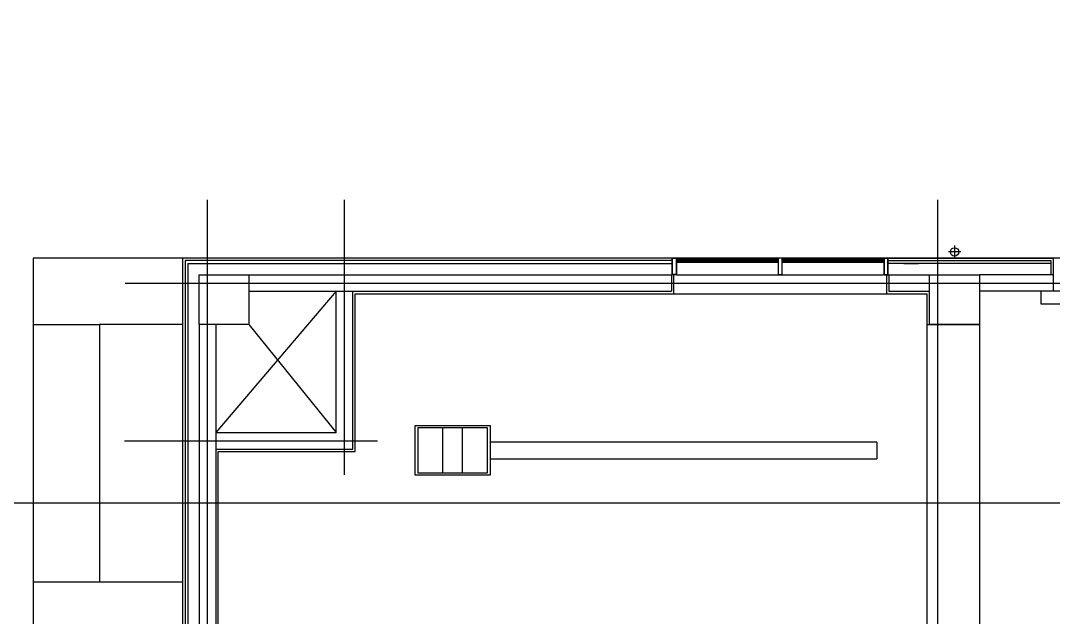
# Model space of a CAD drawing. Header units: millimetres. Extents: x 0 to 356400, y 0 to 68257.
# Drawn here: x 332288.2 to 332785.8, y 7144.9 to 7432.2 of the extents above; entities that cross this region are included whole.
import ezdxf

# ---------------------------------------------------------------- set-up
doc = ezdxf.new("R2010")
doc.units = ezdxf.units.MM
doc.header["$LTSCALE"] = 75
doc.layers.add('8', color=8, linetype='Continuous')
doc.layers.add('G(그리드2)', color=235, linetype='Continuous', plot=False)

# ---------------------------------------------------------------- blocks, each defined once
blk = doc.blocks.new('G$C7369CDF7')
at = {"layer": '8'}
for p, q in [((1230, 85650), (1230, 9550)), ((1530, 10660), (1530, 38660)), ((1780, 21690), (1780, 28410)), ((1230, 28260), (1230, 21840)), ((1630, 28260), (1630, 21840)), ((1430, 21840), (1230, 21840)), ((1230, 19790), (1230, 21840)), ((1260, 21810), (1430, 21810)), ((1260, 19840), (1260, 21810)), ((1295, 21810), (1295, 19840)), ((1630, 21840), (1430, 21840)), ((1430, 21840), (1430, 20950)), ((1630, 21840), (1630, 20950)), ((1630, 21690), (1780, 21690)), ((1430, 20350), (1430, 20950)), ((1430, 20950), (2030, 20950)), ((2030, 20320), (2030, 20950)), ((2030, 20950), (6530, 20950)), ((2030, 20950), (2030, 20350)), ((1155, 20725), (1155, 20575)), ((1080, 20650), (1230, 20650)), ((14930, 20450), (530, 20450)), ((1430, 19860), (1430, 20350)), ((2030, 20350), (1430, 20350)), ((1630, 19860), (1630, 20350)), ((1660, 19830), (1660, 20320)), ((2030, 20320), (1660, 20320)), ((6530, 20320), (2030, 20320)), ((1260, 20040), (1260, 20180)), ((1295, 20040), (1295, 20215)), ((1430, 19850), (1230, 19850)), ((1230, 19850), (1230, 19800)), ((1230, 19800), (1230, 18575)), ((1230, 19800), (1430, 19800)), ((1428, 19848), (1232, 19848)), ((1232, 19848), (1232, 19802)), ((1232, 19802), (1428, 19802)), ((1232, 19802), (1232, 19802)), ((1238, 19800), (1238, 18575)), ((1246, 19800), (1246, 18575)), ((1258, 19800), (1258, 18575)), ((1266, 19800), (1266, 18575)), ((1280, 18575), (1280, 19800)), ((1428, 19802), (1428, 19848)), ((1430, 19860), (1630, 19860)), ((1430, 19800), (1430, 19850)), ((1430, 19830), (1660, 19830)), ((1430, 17300), (1430, 19790)), ((1660, 17270), (1660, 19830)), ((3445, 19712), (3645, 19712)), ((3445, 19712), (3445, 15054)), ((3645, 15054), (3645, 19712)), ((1430, 18575), (1230, 18575)), ((1230, 18575), (1230, 18525)), ((1428, 18573), (1232, 18573)), ((1232, 18573), (1232, 18527)), ((1428, 18527), (1428, 18573)), ((1430, 18525), (1430, 18575)), ((1230, 18525), (1230, 17300)), ((1230, 18525), (1430, 18525)), ((1232, 18527), (1428, 18527)), ((1232, 18527), (1232, 18527)), ((1238, 18525), (1238, 17300)), ((1246, 18525), (1246, 17300)), ((1258, 18525), (1258, 17300)), ((1266, 18525), (1266, 17300)), ((1280, 17300), (1280, 18525)), ((1230, 17250), (1230, 17300)), ((1230, 17300), (1430, 17300)), ((1232, 17252), (1232, 17298)), ((1232, 17298), (1428, 17298)), ((1428, 17298), (1428, 17252)), ((1430, 17300), (1430, 17250)), ((1230, 17250), (1230, 11350)), ((1430, 17250), (1230, 17250)), ((1428, 17252), (1232, 17252)), ((1260, 17250), (1260, 11380)), ((1295, 11415), (1295, 17250)), ((1660, 17270), (1430, 17270)), ((1430, 12150), (1430, 17240)), ((1430, 17240), (1630, 17240)), ((1630, 12150), (1630, 17240)), ((1660, 13430), (1660, 17270)), ((3245, 14154), (3245, 15054)), ((3245, 15054), (3845, 15054)), ((3845, 15054), (3845, 14154)), ((3275, 15024), (3275, 14184)), ((3815, 15024), (3275, 15024)), ((3815, 14184), (3815, 15024)), ((3815, 14724), (3275, 14724)), ((3815, 14484), (3275, 14484)), ((3275, 14484), (3275, 14184)), ((3275, 14184), (3815, 14184)), ((3845, 14154), (3245, 14154)), ((3430, 10650), (3430, 13700)), ((3530, 13400), (1630, 13400)), ((3560, 13430), (1660, 13430)), ((3530, 11750), (3530, 13400)), ((3560, 11780), (3560, 13430)), ((3840, 13300), (530, 13300)), ((1630, 13200), (3330, 11750)), ((3330, 13200), (1630, 13200)), ((2030, 12150), (3330, 13200)), ((3330, 11750), (3330, 13200)), ((1430, 11550), (1430, 12150)), ((1430, 12150), (2030, 12150)), ((2030, 12150), (2030, 11550)), ((2030, 11750), (8830, 11750)), ((6100, 11780), (3560, 11780)), ((14750, 11650), (530, 11650)), ((2030, 11550), (1430, 11550)), ((2030, 11550), (8830, 11550)), ((1230, 11350), (14130, 11350)), ((1230, 11350), (1230, 9550)), ((1260, 11380), (14160, 11380)), ((1295, 11415), (14195, 11415)), ((2030, 11350), (2030, 10350)), ((5130, 11350), (5130, 9550)), ((1230, 10350), (1230, 9550)), ((2030, 10350), (5130, 10350)), ((2030, 9550), (2030, 10350)), ((1230, 9550), (16830, 9550)), ((1230, 9550), (14130, 9550)), ((1230, 9550), (2030, 9550))]:
    blk.add_line(p, q, dxfattribs=at)
blk.add_circle((1155, 20650), 50, dxfattribs=at)

msp = doc.modelspace()

# ---------------------------------------------------------------- linework, layer by layer
at = {"layer": 'G(그리드2)'}
msp.add_lwpolyline([(342475, 56300), (325775, 56300), (325775, 7200), (342475, 7200)], close=True, dxfattribs=at)

# ---------------------------------------------------------------- block references
at = {"xscale": 0.04000000000000001, "yscale": 0.04000000000000001, "zscale": 0.04000000000000001, "rotation": 270}
msp.add_blockref('G$C7369CDF7', (331912.17, 7367.09), dxfattribs=at)

doc.saveas('drawing.dxf')
